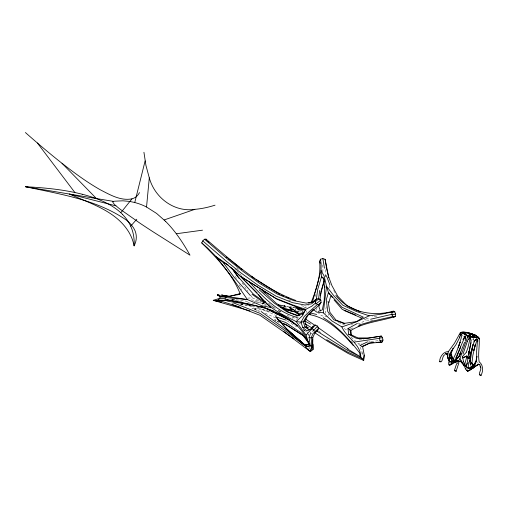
<?xml version="1.0" encoding="UTF-8"?>
<svg xmlns="http://www.w3.org/2000/svg" width="508" height="508" viewBox="0 0 508 508"><rect width="100%" height="100%" fill="white"/><g stroke="black" fill="none" stroke-linecap="round" stroke-linejoin="round"><path stroke-width="0.38" stroke-dasharray="2.54 1.91" d="M328.231 315.455L328.276 313.88M473.761 339.985L473.812 338.582M473.672 340.43L473.742 338.328M306.273 312.433L306.324 310.852M322.777 271.939L323.063 268.256L322.478 264.02M292.843 318.745L292.976 317.202M326.244 306.661L325.279 312.483L326.111 313.785M316.465 310.267L317.055 307.962M325.425 276.606L325.85 275.082L325.418 267.691M325.368 276.555L325.85 275.082M471.43 341.382L472.205 339.039M275.038 320.726L275.628 318.999M315.011 296.64L316.154 293.821M309.334 347.085L308.756 348.329L310.223 348.221M303.924 308.026L308.375 305.575M350.596 328.752L354.336 327.476M357.753 343.065L358.858 344.049L361.912 343.421M368.027 342.163L370.319 341.694M466.687 368.846L467.963 369.075L466.604 368.611M371.069 341.598L379.26 340.563M351.123 324.936L352.603 324.758M286.988 306.832L288.5 306.705L286.944 306.419M376.752 316.535L372.161 316.186M247.783 298.082L252.501 297.923L258.928 300.577M358.985 339.49L363.652 339.503M373.234 320.592L365.836 319.996L364.446 319.354M248.869 305.46L250.431 305.619M273.945 308.032L275.514 308.191M268.967 304.082L270.427 304.254M247.783 302.679L254.724 303.778M231.839 303.041L233.388 303.27M240.341 304.286L246.526 305.187M241.148 304.146L242.684 304.375M231.889 299.06L248.647 301.568M254.292 301.269L261.29 302.482M268.281 303.695L269.837 303.962M299.644 311.817L301.968 312.229M249.612 305.441L251.936 305.867M251.13 299.847L261.252 301.701M248.075 305.441L258.953 307.442M278.378 311.01L280.708 311.436M230.473 299.066L241.884 301.701M327.457 316.897L321.647 315.754L318.421 312.922M240.9 304.235L252.26 306.616L252.07 308.788L253.714 308.058L254.197 307.143L255.054 308.546L270.364 312.103M274.65 307.365L270.827 306.514L275.292 307.543M278.047 310.35L279.54 310.693M264.096 304.959L266.338 305.473M256.432 302.158L261.81 303.409M264.884 304.127L266.421 304.483M270.256 305.378L271.793 305.74M268.389 310.686L256.242 307.797L255.054 308.546L254.787 309.499L256.089 310.369M232.181 299.104L235.134 299.955M366.058 318.179L370.364 319.627M277.158 321.443L279.279 322.167M338.245 322.478L344.564 324.726M259.988 311.353L254.787 309.499L253.714 308.058L258.788 311.868M265.189 313.207L275.279 317.748M277.158 321.539L279.279 322.351M288.442 300.12L290.627 300.977M274.11 319.735L278.428 321.615M301.441 305.479L306.438 307.696M258.401 307.245L277.317 316.154M287.249 320.986L296.685 326.752M295.593 316.801L299.752 318.941M278.79 310.775L281.546 312.217M287.058 315.106L291.033 317.519M292.392 316.89L297.212 319.519M296.304 316.338L298.336 317.449M344.227 328.568L346.856 330.022M299.193 323.113L300.539 323.92M295.739 317.316L297.707 318.56M311.956 330.867L313.258 331.73M303.238 329.533L305.225 330.854M303.581 329.87L304.876 330.74L306.057 332.74M303.568 329.857L304.876 330.74M449.415 362.75L450.247 363.176M318.738 331.102L321.253 332.899M449.434 362.502L450.126 363.017M363.995 318.605L365.836 319.996L359.283 323.958L358.273 322.885M351.117 337.185L355.543 341.109M236.576 267.862L238.328 269.456M234.537 268.98L236.239 270.554M236.804 271.075L239.071 273.177M239.636 273.698L243.014 276.866M477.399 362.502L478.384 363.455M361.315 352.603L363.334 354.914L358.858 344.049M351.25 340.785L353.263 343.23M310.293 332.061L311.721 333.864M242.151 282.899L247.999 291.395M250.698 295.313L252.501 297.923M333.692 290.557L334.778 292.538M306.673 331.445L307.727 333.362M308.077 333.997L308.781 335.28M307.283 333.096L308.756 335.82M235.414 276.225L236.398 278.365M239.351 284.785L241.643 289.776M462.28 334.702L462.604 335.966M329.089 285.255L329.94 289.128"/><path stroke-width="0.76" d="M474.148 336.506C471.456 332.372 464.795 331.445 460.292 332.664L454.476 343.23L448.38 351.58C443.173 351.447 439.312 357.581 439.731 361.804C443.363 363.188 441.598 355.359 445.179 354.54M456.679 363.557L454.33 370.637L456.101 371.297L458.934 362.699M456.279 371.285L455.879 370.967M465.442 366.205L466.134 366.116M480.206 366.198L480.593 367.811L480.225 366.255C482.835 368.871 476.815 374.675 480.803 375.431C483.4 371.939 483.457 364.858 479.165 361.823C477.73 353.911 479.838 345.859 479.152 338.061L478.511 337.617M481.279 375.45L480.879 375.133M477.482 340.722L476.625 351.377L476.707 356.502M283.832 331.572L310.388 351.619L313.011 349.542L312.617 345.269L312.833 337.452L314.852 333.045L317.779 330.34L318.707 328.187L317.5 326.079L315.29 325.056L313.22 326.168L310.236 329.59L306.889 330.81L302.838 327.635L300.99 322.155L304.241 316.484L309.524 311.372L317.519 304.463L319.843 304.425L321.062 302.514L320.846 300.145L318.859 298.755L316.535 298.787L312.903 301.879L306.286 303.117L293.713 300.634L277.324 294.094L259.296 283.166L242.151 270.77L228.435 259.842L204.521 239.236L202.775 240.887L201.708 242.881C216.675 257.924 232.442 273.793 240.259 294.094L227.781 296.596L221.672 295.072L230.194 296.437M449.129 361.099L450.12 353.111L450.831 355.289M448.92 360.49L448.996 358.057M468.179 368.008L468.795 362.115M448.996 357.702L448.977 361.417M394.227 317.246L392.728 316.573L391.916 314.312L392.017 312.001L393.281 311.15L394.78 311.823L395.599 314.077L395.491 316.395C380.854 321.202 364.363 322.129 350.863 330.46L347.955 328.613L348.698 334.296L356.267 338.277L367.348 338.372L381.4 336.074L382.505 337.706L382.981 340.093L382.295 341.884L381.083 342.335L369.24 343.116L362.033 346.494L360.115 345.383L367.601 341.827M469.075 351.079L469.081 354.533M468.757 351.168L468.706 354.622M471.869 363.658L472.827 355.575L475.196 344.792L473.831 350.482L476.872 340.22M201.708 242.881L207.658 248.075L216.275 256.832L226.149 263.633L240.786 276.517L277.133 299.288L302.914 309.512L302.571 314.509L305.752 309.353L311.817 306.184L315.525 303.073L315.309 300.704L316.535 298.787M313.011 349.542L313.328 344.938L312.617 343.605M476.783 356.47L475.996 361.296M165.716 221.469L156.597 213.43L146.539 207.029L149.295 177.844L145.955 165.5L143.935 152.279M476.999 356.445L476.098 361.194L472.923 366.084M362.033 346.494L362.585 346.602L364.293 355.289L363.703 360.483L360.801 357.048C360.807 343.853 346.564 338.036 341.897 326.93L331.87 320.916L323.279 312.769L326.53 286.233L324.18 276.149L321.037 270.478L321.081 263.525L320.497 259.22L322.853 258.591L325.114 259.321L328.79 277.882M466.661 365.722L470.903 342.221L470.846 339.611L470.218 338.29L469.106 338.036M363.506 360.286L364.084 355.06M470.3 360.648L472.376 347.929M318.554 298.99L319.665 290.468M461.575 335.382L461.2 338.137L458.222 347.58L460.159 342.055L456.235 352.666L452.565 360.312M316.338 299.25L317.741 289.319L321.526 276.746L321.037 270.478L312.337 302.387M319.361 303.905L318.922 306.915L320.472 311.042M319.907 300.133L320.999 292.602L324.161 281.178M465.245 340.703L465.582 338.506L464.864 335.947M447.935 358.299L447.77 355.41L448.38 351.58M469.43 350.044L470.586 344.627M451.352 363.995L451.295 364.312L451.441 363.988M470.084 338.392L467.792 348.196L466.274 352.177M477.266 337.68L477.05 336.798L475.063 335.064L472.199 333.915M305.378 346.951L311.677 345.954L310.109 345.211L305.378 346.951L310.388 351.619L311.677 345.954L311.169 337.922L312.884 333.724L318.707 328.187M469.767 357.295L471.056 351.866L469.779 357.226M466.541 357.753L464.896 363.753M146.539 207.016A262.369 77.019 67.4 0 0 138.506 203.625L134.772 202.495L145.104 160.941M320.205 295.675L320.999 292.602M470.738 343.986L471.087 342.684M328.898 302.73L330.797 295.65L332.372 297.409M471.018 366.712L471.113 366.363M220.212 296.456L219.697 298.342L213.284 300.336L249.968 310.902M471.024 351.968C471.481 350.863 475.031 334.213 477.691 341.147M467.182 363.176L466.28 366.3M456.343 361.829L455.847 362.039L455.892 361.417L456.425 361.194L455.943 361.702M320.929 291.802L324.415 279.495M449.612 355.359L451.428 350.368M463.036 354.044L467.335 341.452M466.509 356.959C465.392 355.797 466.827 357.797 466.528 356.565M459.473 361.734L460.197 361.391C462.267 362.903 460.089 360.54 459.372 361.658M452.114 350.025L451.479 352.095L451.809 356.864M451.479 352.349L453.282 348.342M310.388 351.619L312.617 345.269M460.737 346.939L456.114 358.578M295.326 309.334L294.742 310.972L300.101 315.233M310.109 345.211L309.074 337.426L310.642 333.07M465.392 333.311C457.638 330.467 467.887 334.861 467.557 337.064L459.918 358.616L457.467 363.544M381.083 342.335L379.971 340.703L379.501 338.315L380.187 336.525M464.579 342.214L458.889 356.68L460.775 352.095L459.27 355.759M311.137 302.387C316.516 289.528 321.17 275.311 319.589 261.239L320.497 259.22M470.954 367.068L471.087 366.744M224.904 299.345L227.139 299.777C256.781 305.403 298.063 311.474 309.118 344.716L306.045 335.083L312.293 328.314L313.22 326.168M463.76 339.376L455.619 358.305M302.838 327.635L305.016 326.987L306.832 327.317L304.825 321.431L307.911 315.195L313.08 309.607M468.293 339.617L469.348 338.525L470.579 338.093L469.449 337.998M459.969 336.893L456.063 344.532L453.219 348.659M227.781 296.596L247.39 299.561L261.944 305.803L270.624 307.448L240.786 276.517L275.755 298.336L292.119 304.762L305.752 309.353L302.425 315.798L296.17 321.583C282.365 314.471 267.589 307.854 258.572 294.564M467.131 341.44L468.154 339.477M473.818 341.947L474.472 340.709M452.457 349.39L453.142 348.107M476.371 361.163L473.056 366.071L470.853 368.014L473.291 366.046L476.733 361.163M461.067 353.473L458.381 357.518L456.343 359.461M455.847 362.039L456.279 361.321M463.525 339.681L464.903 337.477M459.454 337.153L460.559 335.413M462.959 339.56L464.363 337.445L465.43 336.766L464.096 337.121M466.249 352.381L462.629 356.33M466.007 356.553L463.182 357.638M457.473 360.216L451.161 363.709M122.396 214.249L120.802 212.719L131.978 198.85A77.292 29.432 54 0 0 139.459 192.589M475.228 365.824L473.037 367.938M136.773 219.227L130.708 226.149A101.663 63.913 -39.9 0 0 122.352 214.287M312.274 328.505L315.29 325.056M317.5 326.079L314.446 329.559L313.074 330.035M463.607 361.798L464.903 364.649L466.693 366.954L468.852 368.16L471.221 367.703L473.57 366.084L475.672 363.791M478.212 364.261L470.725 369.437M265.449 301.847L263.633 302.59L262.299 303.936L265.538 302.533M474.974 340.277L476.072 339.204L476.942 339.141M468.332 339.363L469.462 338.328L470.452 338.347M240.862 307.461L217.964 300.139L219.742 298.533L225.895 298.59M476.294 366.033L477.749 364.75M460.248 335.388L461.55 334.556M315.309 300.704L311.652 303.803L305.01 305.054L292.411 302.622L275.984 296.107L257.861 285.128L240.614 272.65L226.803 261.62L202.775 240.887M315.182 301.866L318.859 298.755M320.846 300.145L315.735 304.013M318.383 304.756L321.062 302.514M319.843 304.425L306.553 316.351L303.276 321.843L305.016 326.987L308.953 329.851L311.607 328.771M459.772 334.867L460.743 334.067L461.423 334.308L460.642 333.648M466.503 370.351L467.709 371.189L471.799 368.681M468.694 368.421L471.005 367.843L473.291 366.046M475.45 366.058L470.529 369.786L467.709 371.189L466.776 370.262M467.83 335.953L469.011 335.083L470.224 335.318M475.19 340.189L476.275 339.395L477.082 339.744L476.377 339.223L475.215 339.681M453.815 360.959L458.241 357.34L453.911 361.061L451.542 362.09L456.222 359.372M464.649 337.528L465.753 336.76M471.005 367.843L473.57 366.084M477.469 365.087L478.371 364.465M455.003 360.318L454.323 360.909M472.916 368.319L474.085 367.538M451.002 364.674L452.196 363.887M467.9 335.851L469.1 335.083M473.824 366.23L471.348 367.798L468.909 368.211L466.668 367.024M453.758 362.883L450.386 364.985L449.161 365.017L448.386 362.42M455.994 362.185L457.994 360.826M455.625 361.62L449.161 365.017L449.059 364.173M456.457 361.486L458.095 360.502M462.255 358.045L466.865 355.898L468.274 358.477M347.955 328.613L357.353 323.431M467.709 371.189L470.637 369.595M317.779 330.34L315.709 331.445L313.5 330.422L312.293 328.314M456.673 361.029L458.07 360.312M362.585 346.602L370.129 342.976L373.932 342.64M392.017 312.001L381.965 314.084L369.202 315.811L356.241 321.913L341.897 326.93M306.14 345.142L308.877 343.897M472.751 368.713L471.462 368.459M453.796 360.953L451.517 361.899L449.732 361.798L448.799 360.242L448.786 357.892M318.294 311.404L322.351 309.867L324.231 300.133L324.491 287.699L323.679 278.054L321.526 276.746L323.913 279.178M455.72 360.172L454.317 360.705L451.307 356.381L452.596 358.35L453.879 359.061M236.963 294.913L239.795 293.884M453.815 361.099L451.447 361.956L449.631 361.798L448.634 360.242M164.173 219.945L194.856 209.328A77.292 34.436 -33.1 0 0 215.024 205.175M358.077 326.206L360.318 325.438M449.161 365.017L451.695 364.16M303.359 313.62L297.174 315.614L287.064 311.918L274.218 303.047L259.118 289.719M358.94 325.082L371.793 321.31L392.728 316.573M312.833 337.452L311.169 337.922L309.074 337.426M304.825 321.431L300.99 322.155L296.17 321.583L306.045 335.083M229.032 296.469L240.449 293.56M370.713 319.208L391.916 314.312M131.978 198.85C120.733 201.098 109.995 194.793 100.368 189.833C86.824 182.15 74.27 172.872 62.014 163.303C49.486 153.441 37.338 143.097 25.4 132.537M134.772 202.495L129.534 201.416L122.866 200.812L114.694 201.187L113.074 201.416L112.643 201.936L114.364 204.413L119.393 208.693L140.087 223.272A107.347 3.981 31.4 0 0 153.308 231.953L189.992 255.187A81.756 24.003 67.4 0 0 176.27 233.756L202.508 230.181M476.86 337.623L478.276 337.509M391.776 312.458L394.78 311.823M393.281 311.15C373.317 316.909 348.793 312.515 335.813 295.256M391.808 314.871L395.599 314.077M393.186 316.871L395.491 316.395M455.016 362.693L453.803 362.706L455.301 362.534M308.496 303.073L309.982 302.806M311.468 302.539L312.953 302.273M354.457 342.062L379.501 338.315M381.4 336.074L368.859 337.934L358.057 338.03L350.73 334.601L348.698 334.296M379.533 338.131L382.505 337.706M463.906 336.467L464.922 336.328L465.766 337.242M287.934 310.464L293.681 309.69L294.532 311.791L299.656 315.17M380.003 340.468L382.981 340.093M461.474 332.168C465.576 332.022 470.319 332.93 473.437 335.705M376.212 342.43L382.295 341.884M286.233 306.896L280.93 307.34L291.084 310.115M467.557 337.064L470.865 337.261M439.337 361.493L440.176 361.588M454.33 370.637L455.549 370.84M479.336 374.802L480.174 374.898M204.521 239.236L206.007 239.128C233.604 262.572 261.283 287.909 295.802 300.469M460.292 332.664L461.582 333.127M194.856 209.328C174.054 212.49 154.629 197.587 149.295 177.844M302.914 309.512L305.752 309.353M473.735 336.48L473.094 336.29L473.888 336.62M306.908 344.837L304.692 344.951L287.572 329.692L275.723 316.795L286.252 320.192M220.523 295.37L217.405 294.862L220.104 296.812L226.803 296.558M476.053 337.522L477.965 337.115L474.707 334.924M298.266 309.239L301.936 309.118L295.218 307.911M296.399 312.674L297.98 312.636M462.128 332.194L466.788 333.083M468.039 357.473L467.462 357.346M218.046 300.361L213.284 300.336L221.583 302.146M221.221 300.374L226.771 300.399M447.256 353.866L445.364 353.543L446.837 353.873L445.681 353.746M463.353 332.149L470.814 333.388M217.964 300.139L226.949 300.349M220.104 296.812L226.092 297.053M115.9 205.835L69.463 194.062C90.678 203.683 116.034 210.953 128.867 232.169A198.596 91.249 -17.6 0 1 134.087 245.872C136.944 240.627 137.154 233.972 134.048 228.784A107.34 38.322 2.5 0 0 126.403 220.129C96.888 199.593 60.046 194.183 25.616 186.754C44.628 187.687 63.703 189.554 82.201 194.227M216.389 300.571L213.284 300.336L216.376 300.787M297.618 313.207L302.254 313.601M323.279 312.769L316.821 312.16L313.226 309.448M308.381 314.179L310.674 314.395M474.98 337.217L477.552 337.496L477.609 337.147L475.336 335.045L473.52 334.48M478.765 364.503L480.263 365.157L479.476 364.852M466.293 332.619L471.951 333.896L474.447 335.851M308.083 314.369C326.949 317.125 341.509 331.788 353.39 345.669M468.357 336.226L478.822 337.89M289.992 306.915L291.478 307.13M292.97 307.346L294.456 307.556M295.948 307.772L301.161 308.521M273.526 310.947L264.649 307.74L250.063 304.609L228.073 301.244L225.977 300.514M222.853 295.751L226.746 296.386M297.421 309.67L301.619 310.35M470.351 338.461L469.246 338.379M25.616 186.754L113.316 201.365M294.989 310.998L298.869 311.683M221.672 295.072L229.356 296.462M278.378 304.844L285.388 306.134M227.139 299.777L250.063 304.609M288.417 310.432L294.532 311.791L283.921 308.966M469.608 336.245L474.034 337.331M261.347 306.845L263.614 307.353L260.623 306.553M309.969 312.884L316.655 314.452M477.584 337.014L478.345 337.191M224.841 297.059L227.07 297.682L247.39 299.561L232.461 277.851L216.275 256.832L223.349 262.655L234.175 277.349L250.355 295.491M467.411 335.737C471.399 336.956 476.18 336.131 479.52 339.039M461.639 334.556L460.959 334.366L461.232 334.537M219.488 295.726L217.405 294.862L219.621 295.497M276.358 313.874L283.851 316.084M466.477 335.248L476.98 337.795M469.951 335.432L469.011 335.083M275.838 312.979L281.75 314.985M369.202 315.811L356.184 311.366L342.83 305.225L333.75 295.688L326.53 286.233L328.441 292.538L329.692 294.475M280.695 322.644L285.642 324.326L302.92 335.42L309.023 343.503M271.393 311.474L283.064 315.506M277.787 319.748L285.699 322.485L302.368 333.699L308.216 341.732M295.548 316.96C276.6 311.448 262.35 296.234 249.364 282.086M217.405 294.862L219.558 295.631M298.552 315.773L288.995 312.312L275.869 302.959L261.658 289.668M462.851 333.292L463.328 333.47M344.799 323.393L335.985 320.072L329.902 312.318L328.06 301.206M469.475 333.775L471.729 334.728M82.188 194.246A262.369 164.948 -39.9 0 1 96.609 198.698C105.334 202.044 113.862 206.369 120.802 212.719M232.613 304.705L260.077 315.316L293.821 338.83M469.436 334.188L470.618 334.651M233.667 302.946L260.064 313.366L285.947 331.299L304.502 345.402L308.921 344.354L304.692 344.951L304.502 345.402L286.582 330.016L261.112 311.499M281.426 295.167L283.578 296.037M286.449 297.199L288.601 298.069M472.072 333.8L475.482 335.94M355.543 314.96L342.265 309.397L334.035 299.885M344.081 310.439L361.658 318.072M470.98 336.861L472.465 337.502M468.332 335.902L464.788 334.213M282.746 323.494L286.347 325.063L303.714 335.807M363.703 360.483L348.405 353.606L327.622 341.287L314.566 332.6M360.045 311.683L346.888 305.683L337.807 296.247L331.965 285.731L328.524 276.517L326.701 269.011L325.114 259.321M471.621 366.109L472.103 366.332M362.229 358.743L347.421 351.968L326.714 339.674M223.349 262.655L227.463 264.566L228.632 265.633M457.981 360.674C456.292 360.826 458.292 360.001 457.943 361.226M264.37 307.518L287.261 318.853L297.694 325.895M269.773 310.426L288.703 319.881L295.307 324.269M476.599 336.042L478.39 337.255M453.784 359.042L452.444 358.343L451.364 356.876M304.787 323.653L312.236 328.054M304.419 320.789L310.502 324.129M306.121 326.587L308.851 328.098M289.147 307.08L293.681 309.69M468.103 336.144L462.871 332.924L464.077 333.502M280.035 294.469L256.026 279.438M347.199 348.755L360.801 357.048L346.85 349.942L316.878 331.064M476.377 339.223L477.215 339.757M305.422 318.967L315.043 325.412M472.796 335.947L473.608 336.486M251.473 276.365L254.724 278.562M323.291 317.697C337.979 326.473 349.244 339.535 359.632 352.889L360.121 356.368M265.525 302.616L253.486 294.253L237.198 275.717L233.547 270.586M315.525 303.073L317.519 304.463M317.621 327.215L348.069 348.786M226.054 257.054L227.298 257.95M228.549 258.845L230.429 260.185M252.057 294.246L263.633 302.59M476.504 338.925L477.418 339.623L477.945 341.052M466.115 356.711L466.598 357.08M231.661 261.125L239.573 267.481M240.792 268.459L242.011 269.437M463.734 333.908L462.039 332.378M304.851 344.945L288.08 330.676L282.416 324.314M207.747 241.281L208.94 242.322M287.572 329.692L305.225 345.224M465.233 334.023L462.744 332.715L465.626 335.013M229.794 266.7L240.284 276.314L257.08 292.856M289.077 307.245L291.96 309.963M62.014 163.303L96.596 198.711M261.607 289.731L264.865 293.11M275.723 316.795L280.873 322.58M473.729 365.811L471.678 362.852M447.192 354.451L446.297 353.397L447.402 354.743L447.192 354.451L447.637 356.591M473.634 365.779L471.691 362.833M460.737 360.515L464.312 365.335M464.922 336.328L465.519 337.121L465.671 338.684M37.389 142.996L74.886 192.519M461.023 361.398L464.236 365.811M473.424 366.065L471.595 362.979M464.858 364.706L466.636 367.113M461.143 361.867L462.49 363.734M231.508 267.799L237.331 275.927M461.956 332.861L462.534 333.68M237.198 275.717L239.001 278.327M476.828 337.064L477.196 337.617M451.333 359.042L449.364 355.733M465.137 368.198L466.109 369.697M465.392 368.236L466.007 369.208M459.918 358.616L462.344 362.604M306.216 326.428L307.442 328.441M462.248 362.89L463.398 364.827M463.779 365.474L465.087 367.748M452.006 360.616L449.542 356.013M471.462 366.598L472.123 367.779M452.698 358.61L451.555 356.508L452.711 358.902L451.364 354.863M450.856 358.305L451.98 360.54M468.103 358.407L466.865 355.898L467.043 356.54M206.007 239.128L206.553 240.24M326.365 275.66L329.895 284.772M471.621 362.934L472.815 366.293M450.075 364.554L450.202 364.915M469.513 360.236L470.243 362.337M470.77 364.757L469.367 360.451M470.04 358.388L470.452 359.632M470.052 363.188L470.706 365.277M319.589 261.239L320.218 263.29M470.662 360.356L469.627 356.241M470.186 336.639L469.805 335.216M470.7 361.086L469.697 357.124M469.792 358.718L470.618 361.747M463.506 361.848L462.636 356.451M447.161 353.93L447.878 358.807M324.466 268.262L322.853 258.591M284.404 305.518L284.594 306.521M447.408 353.104L447.77 355.41M349.987 329.622L350.73 334.601L351.574 335.75L350.863 330.46M450.12 353.111L450.45 355.689M324.803 285.966L324.879 287.439M312.674 338.976L312.68 344.443M165.722 221.513A101.663 29.845 67.4 0 1 176.263 233.693M130.683 226.168A81.756 51.403 -39.9 0 1 134.131 245.853M473.05 344.532L471.945 350.215L473.05 344.532M328.441 292.538L326.276 299.847L327.768 311.607L333.858 319.786L343.725 323.437L356.565 321.608L363.385 317.183L341.89 307.219L328.441 292.538M477.838 364.649L477.501 364.757L479.457 364.439L477.838 364.649"/></g></svg>
